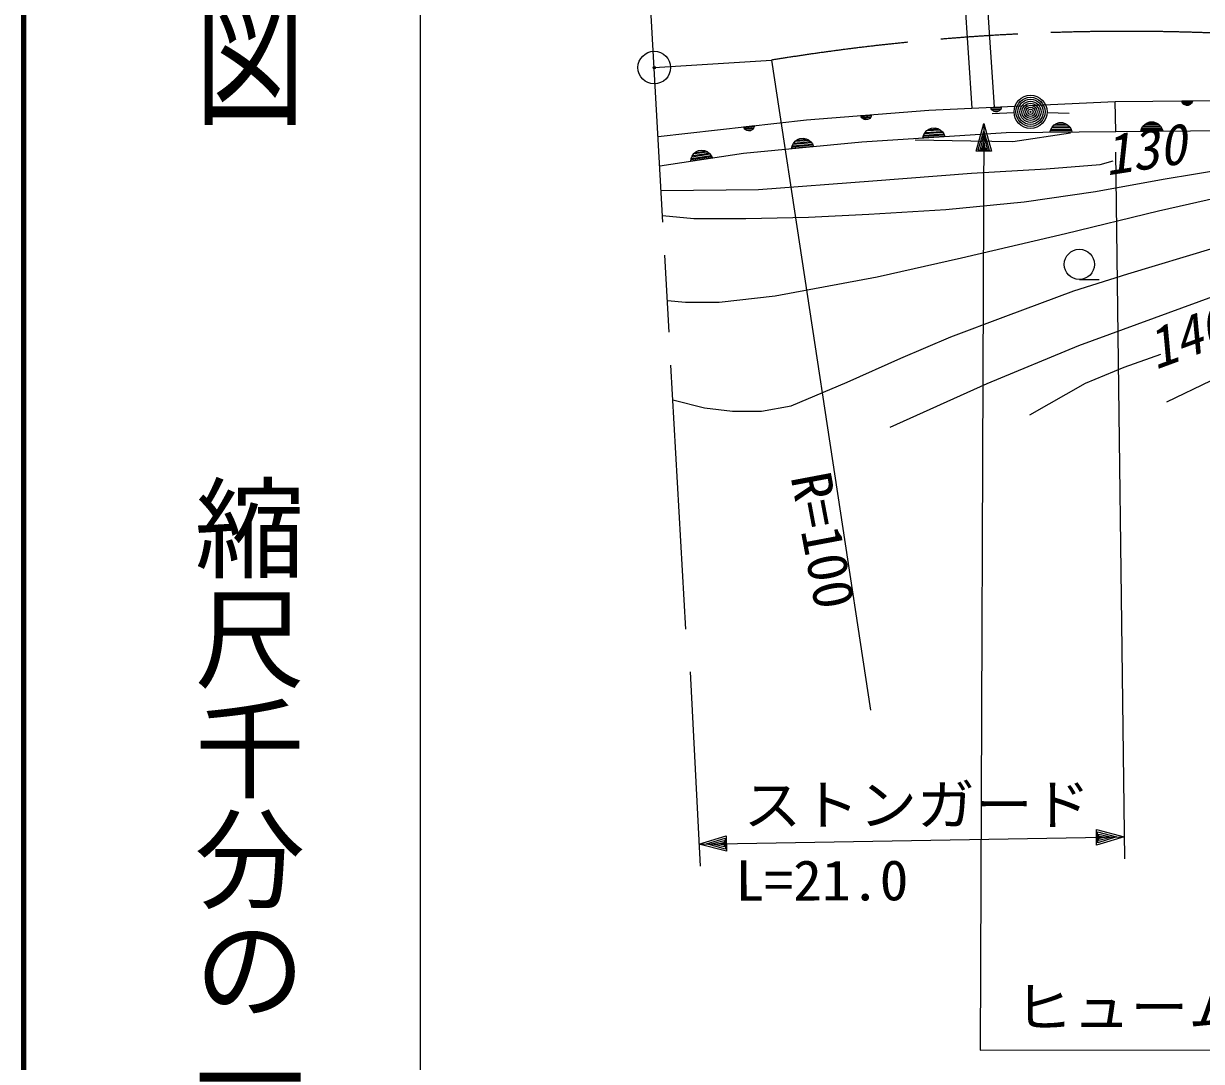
# Model space of a CAD drawing. Units: millimetres, scale not verified. Extents: x 40000 to 680000, y 20000 to 380000.
# Drawn here: x 40000 to 93471, y 264291 to 311407 of the extents above; entities that cross this region are included whole.
import ezdxf
from ezdxf.enums import TextEntityAlignment as Align

# ---------------------------------------------------------------- set-up
doc = ezdxf.new("R2010")
doc.units = ezdxf.units.MM
doc.header["$LTSCALE"] = 1000
doc.linetypes.add('CHAIN', pattern=[18.5, 12, -1.5, 3.5, -1.5])
for name, color, linetype, lineweight in [('M-BGD', 7, 'Continuous', 25), ('M-BMK', 2, 'CHAIN', 13), ('M-BMK-SRVR', 3, 'Continuous', 13), ('M-STR-HTXT', 7, 'Continuous', 13), ('M-TTL', 2, 'Continuous', 140), ('M-TTL-BAND', 7, 'Continuous', 25)]:
    doc.layers.add(name, color=color, linetype=linetype, lineweight=lineweight)
doc.layers.add('M-OTRS', color=6, linetype='Continuous')
doc.styles.add('@ＭＳ ゴシック', font='')
doc.styles.add('ＭＳ ゴシック', font='')
doc.styles.get('@ＭＳ ゴシック').set_extended_font_data('@MS Gothic')
doc.styles.get('ＭＳ ゴシック').set_extended_font_data('MS Gothic')

# ---------------------------------------------------------------- blocks, each defined once
blk = doc.blocks.new('BUHIN7')
at = {"color": 6, "linetype": 'Continuous', "lineweight": 25}
for radius in [0.05, 0.0437, 0.0375, 0.0312, 0.025, 0.0187, 0.0125, 0.0063]:
    blk.add_circle((0, 0), radius, dxfattribs=at)

msp = doc.modelspace()

# ---------------------------------------------------------------- linework, layer by layer
at = {"layer": 'M-BGD'}
for p, q in [((83069, 307565), (82626, 314158)), ((83624, 314216), (84068, 307612)), ((73953, 309746), (78441, 280233)), ((75538, 307042), (81100, 307471)), ((81100, 307471), (89215, 307857)), ((83903, 307602), (84402, 307625)), ((83925, 307543), (83903, 307602)), ((84384, 307584), (83924, 307563)), ((83958, 307494), (83925, 307543)), ((83946, 307524), (84366, 307543)), ((84010, 307447), (83958, 307494)), ((84338, 307502), (83978, 307485)), ((84020, 307447), (84300, 307460)), ((84310, 307461), (84261, 307428)), ((84357, 307513), (84310, 307461)), ((84385, 307564), (84357, 307513)), ((84402, 307625), (84385, 307564)), ((89215, 307857), (89559, 307866)), ((89559, 307866), (98226, 307958)), ((89589, 306510), (89559, 307866)), ((92576, 307898), (93076, 307903)), ((92596, 307838), (92576, 307898)), ((93056, 307863), (92596, 307858)), ((92627, 307789), (92596, 307838)), ((92617, 307819), (93037, 307823)), ((92677, 307739), (92627, 307789)), ((93007, 307783), (92647, 307779)), ((92728, 307710), (92677, 307739)), ((92687, 307739), (92967, 307742)), ((92788, 307690), (92728, 307710)), ((92908, 307712), (92748, 307710)), ((92868, 307691), (92788, 307690)), ((92928, 307712), (92868, 307691)), ((92977, 307742), (92928, 307712)), ((93027, 307793), (92977, 307742)), ((93056, 307843), (93027, 307793)), ((93076, 307903), (93056, 307843)), ((68807, 306278), (75538, 307042)), ((78001, 307232), (78499, 307270)), ((78025, 307174), (78001, 307232)), ((78482, 307229), (78024, 307194)), ((78059, 307126), (78025, 307174)), ((78047, 307155), (78465, 307188)), ((78113, 307080), (78059, 307126)), ((78439, 307145), (78080, 307118)), ((78165, 307054), (78113, 307080)), ((78123, 307081), (78402, 307102)), ((78226, 307039), (78165, 307054)), ((78344, 307068), (78185, 307056)), ((78306, 307045), (78226, 307039)), ((78364, 307070), (78306, 307045)), ((78412, 307103), (78364, 307070)), ((78458, 307157), (78412, 307103)), ((78484, 307209), (78458, 307157)), ((78499, 307270), (78484, 307209)), ((84963, 307360), (83964, 307308)), ((84061, 307419), (84010, 307447)), ((84122, 307402), (84061, 307419)), ((84241, 307427), (84081, 307420)), ((84202, 307406), (84122, 307402)), ((84261, 307428), (84202, 307406)), ((86461, 307375), (87461, 307343)), ((91011, 306904), (91130, 306945)), ((91130, 306945), (91290, 306946)), ((91290, 306946), (91411, 306907)), ((72682, 306718), (73179, 306774)), ((72708, 306661), (72682, 306718)), ((73163, 306732), (72706, 306680)), ((72744, 306614), (72708, 306661)), ((72731, 306643), (73148, 306690)), ((72799, 306570), (72744, 306614)), ((73123, 306647), (72765, 306607)), ((72852, 306546), (72799, 306570)), ((72809, 306571), (73087, 306603)), ((72914, 306533), (72852, 306546)), ((73031, 306566), (72872, 306548)), ((72994, 306542), (72914, 306533)), ((73051, 306569), (72994, 306542)), ((73097, 306604), (73051, 306569)), ((73141, 306659), (73097, 306604)), ((73166, 306712), (73141, 306659)), ((73179, 306774), (73166, 306712)), ((78053, 306033), (84600, 306467)), ((80860, 306340), (80913, 306443)), ((80879, 306341), (81758, 306399)), ((81734, 306458), (80895, 306402)), ((80913, 306443), (81006, 306550)), ((80951, 306466), (81670, 306514)), ((81006, 306550), (81102, 306616)), ((81606, 306569), (81007, 306530)), ((81102, 306616), (81219, 306664)), ((81103, 306596), (81502, 306623)), ((81219, 306664), (81378, 306675)), ((81378, 306675), (81501, 306643)), ((81501, 306643), (81605, 306589)), ((81605, 306589), (81711, 306496)), ((81711, 306496), (81777, 306400)), ((81777, 306400), (81825, 306283)), ((83237, 305618), (83591, 306867)), ((83337, 305668), (83590, 306517)), ((83590, 306517), (83837, 305666)), ((83591, 306867), (83937, 305616)), ((84600, 306467), (89589, 306510)), ((84914, 306048), (87525, 306440)), ((86594, 306484), (86633, 306605)), ((87594, 306493), (86594, 306484)), ((86633, 306605), (86692, 306705)), ((87554, 306553), (86634, 306545)), ((86653, 306605), (87533, 306613)), ((87513, 306672), (86673, 306665)), ((86692, 306705), (86792, 306806)), ((86732, 306726), (87452, 306732)), ((86792, 306806), (86891, 306867)), ((87392, 306791), (86792, 306786)), ((86891, 306867), (87011, 306908)), ((86891, 306847), (87291, 306850)), ((87011, 306908), (87171, 306909)), ((87171, 306909), (87291, 306870)), ((87291, 306870), (87391, 306811)), ((87391, 306811), (87492, 306712)), ((87492, 306712), (87553, 306613)), ((87553, 306613), (87594, 306493)), ((89589, 306510), (99343, 306602)), ((90714, 306521), (90753, 306641)), ((91714, 306530), (90714, 306521)), ((90753, 306641), (90812, 306742)), ((91674, 306590), (90754, 306581)), ((90773, 306641), (91653, 306650)), ((91633, 306709), (90793, 306702)), ((90812, 306742), (90911, 306843)), ((90852, 306762), (91572, 306769)), ((90911, 306843), (91011, 306904)), ((91511, 306828), (90912, 306823)), ((91011, 306884), (91411, 306887)), ((91411, 306907), (91511, 306848)), ((91511, 306848), (91612, 306749)), ((91612, 306749), (91673, 306650)), ((91673, 306650), (91714, 306530)), ((72675, 305522), (78053, 306033)), ((74895, 305854), (74945, 305959)), ((75816, 305881), (74900, 305794)), ((74915, 305856), (75791, 305939)), ((75765, 305997), (74929, 305917)), ((74945, 305959), (75035, 306068)), ((74983, 305983), (75700, 306051)), ((75035, 306068), (75129, 306137)), ((75634, 306105), (75037, 306048)), ((75129, 306137), (75245, 306188)), ((75131, 306117), (75529, 306155)), ((75245, 306188), (75404, 306203)), ((75404, 306203), (75527, 306175)), ((75527, 306175), (75632, 306125)), ((75632, 306125), (75741, 306035)), ((75741, 306035), (75810, 305941)), ((75810, 305941), (75862, 305825)), ((80471, 306123), (83005, 306086)), ((80828, 306217), (80860, 306340)), ((81825, 306283), (80828, 306217)), ((81781, 306341), (80864, 306280)), ((83005, 306086), (84914, 306048)), ((83437, 305718), (83589, 306317)), ((83537, 305767), (83588, 306017)), ((83588, 306017), (83637, 305767)), ((83589, 306317), (83737, 305716)), ((68881, 304947), (72675, 305522)), ((70305, 305284), (70350, 305392)), ((71224, 305363), (70314, 305225)), ((70325, 305287), (71195, 305419)), ((71166, 305475), (70336, 305349)), ((70350, 305392), (70434, 305506)), ((70386, 305418), (71098, 305526)), ((70434, 305506), (70523, 305580)), ((71030, 305576), (70437, 305486)), ((70523, 305580), (70636, 305638)), ((70526, 305560), (70922, 305620)), ((70636, 305638), (70794, 305662)), ((70794, 305662), (70919, 305640)), ((70919, 305640), (71027, 305596)), ((71027, 305596), (71141, 305512)), ((71141, 305512), (71215, 305422)), ((71215, 305422), (71273, 305309)), ((74866, 305730), (74895, 305854)), ((75862, 305825), (74866, 305730)), ((83937, 305616), (83237, 305618)), ((83837, 305666), (83337, 305668)), ((83737, 305716), (83437, 305718)), ((83637, 305767), (83537, 305767)), ((71273, 305309), (70284, 305159)), ((70284, 305159), (70305, 305284)), ((83028, 304621), (86419, 304819)), ((86419, 304819), (88874, 305016)), ((88874, 305016), (89458, 305172)), ((91727, 304336), (95094, 304900)), ((73364, 303873), (78547, 304267)), ((78547, 304267), (83028, 304621)), ((88664, 303787), (91727, 304336)), ((68944, 303832), (73364, 303873)), ((85421, 303317), (88664, 303787)), ((81867, 302971), (85421, 303317)), ((91515, 302905), (95082, 303706)), ((69008, 302689), (70425, 302556)), ((75632, 302623), (78376, 302750)), ((78376, 302750), (81867, 302971)), ((87297, 301870), (91515, 302905)), ((70425, 302556), (72795, 302558)), ((72795, 302558), (75632, 302623)), ((82583, 300768), (87297, 301870)), ((90135, 300052), (94045, 301220)), ((78747, 299902), (82583, 300768)), ((87677, 299267), (90135, 300052)), ((74118, 299040), (78747, 299902)), ((87930, 299792), (88830, 299792)), ((71584, 298759), (74118, 299040)), ((84585, 298117), (87677, 299267)), ((87906, 296788), (93984, 299015)), ((69225, 298830), (70048, 298758)), ((70048, 298758), (71584, 298759)), ((82091, 297192), (84585, 298117)), ((79822, 296218), (82091, 297192)), ((83738, 295070), (87906, 296788)), ((89964, 295808), (91620, 296394)), ((77389, 295135), (79822, 296218)), ((88211, 295076), (89964, 295808)), ((91903, 294237), (93917, 295196)), ((74846, 294060), (77389, 295135)), ((79335, 293079), (83738, 295070)), ((85676, 293638), (88211, 295076)), ((69477, 294329), (70905, 293957)), ((70905, 293957), (72177, 293808)), ((72177, 293808), (73499, 293809)), ((73499, 293809), (74846, 294060))]:
    msp.add_line(p, q, dxfattribs=at)
for centre, radius in [((85712, 307399), 750), ((85712, 307399), 660), ((85712, 307399), 570), ((85712, 307399), 480), ((85712, 307399), 390), ((85712, 307399), 300), ((85712, 307399), 210), ((85712, 307399), 120), ((85712, 307399), 30), ((87929, 300476), 684)]:
    msp.add_circle(centre, radius, dxfattribs=at)
at = {"layer": 'M-BMK'}
for p, q in [((70061, 283921), (67705, 325934)), ((68631, 309409), (73953, 309746))]:
    msp.add_line(p, q, dxfattribs=at)
msp.add_arc((90070, 211060), 99993, 85.09473, 99.27551, dxfattribs=at)
at = {"layer": 'M-BMK-SRVR', "lineweight": 25}
for radius in [742, 50]:
    msp.add_circle((68631, 309409), radius, dxfattribs=at)
at = {"layer": 'M-STR-HTXT'}
for p, q in [((83591, 306867), (83428, 264805)), ((89565, 305576), (89971, 273486)), ((70261, 281972), (70710, 273160)), ((70659, 274158), (71903, 274530)), ((70659, 274158), (89958, 274486)), ((71009, 274164), (71854, 274429)), ((71209, 274168), (71806, 274328)), ((71806, 274328), (71811, 274028)), ((71854, 274429), (71863, 273929)), ((71903, 274530), (71914, 273830)), ((88714, 274115), (88702, 274815)), ((88702, 274815), (89958, 274486)), ((89958, 274486), (88714, 274115)), ((88763, 274215), (88754, 274715)), ((88754, 274715), (89608, 274480)), ((89608, 274480), (88763, 274215)), ((88811, 274316), (88806, 274616)), ((88806, 274616), (89408, 274476)), ((89408, 274476), (88811, 274316)), ((88859, 274417), (88857, 274517)), ((88857, 274517), (89108, 274471)), ((89108, 274471), (88859, 274417)), ((71914, 273830), (70659, 274158)), ((71863, 273929), (71009, 274164)), ((71811, 274028), (71209, 274168)), ((71509, 274173), (71758, 274227)), ((71759, 274127), (71509, 274173)), ((71758, 274227), (71759, 274127)), ((83428, 264805), (104641, 264822))]:
    msp.add_line(p, q, dxfattribs=at)
at = {"layer": 'M-TTL'}
msp.add_line((40000, 380000), (40000, 20000), dxfattribs=at)
at = {"layer": 'M-TTL-BAND'}
msp.add_line((58000, 370000), (58000, 20000), dxfattribs=at)

# ---------------------------------------------------------------- block references
at = {"layer": 'M-OTRS', "xscale": 1000, "yscale": 1000}
msp.add_blockref('BUHIN7', (68631, 309409), dxfattribs=at)

# ---------------------------------------------------------------- texts
at = {"layer": 'M-BGD', "style": 'ＭＳ ゴシック', "oblique": 15}
for s, rotation, p in [('130', 8.8, (89246, 303963)), ('140', 20.3, (91566, 295161))]:
    msp.add_text(s, height=1833, rotation=rotation, dxfattribs=at).set_placement(p, align=Align.BOTTOM_LEFT)
at = {"layer": 'M-BGD', "style": 'ＭＳ ゴシック'}
msp.add_text('R=100', height=1833, rotation=280.7, dxfattribs=at).set_placement((74277, 290735), align=Align.BOTTOM_LEFT)
at = {"layer": 'M-STR-HTXT', "style": 'ＭＳ ゴシック', "width": 1.05}
for s, p in [('ストンガード', (72682, 274462)), ('L=21.0', (72318, 271041))]:
    msp.add_text(s, height=1833, rotation=0.1, dxfattribs=at).set_placement(p, align=Align.BOTTOM_LEFT)
msp.add_text('ヒューム管', height=1833, dxfattribs=at).set_placement((84995, 265282), align=Align.BOTTOM_LEFT)
at = {"layer": 'M-TTL-BAND', "style": '@ＭＳ ゴシック', "width": 1.4}
msp.add_text('平  面  図', height=3666, rotation=270, dxfattribs=at).set_placement((47277, 341475), align=Align.BOTTOM_LEFT)
at = {"layer": 'M-TTL-BAND', "style": '@ＭＳ ゴシック'}
msp.add_text('縮尺千分の一', height=3666, rotation=270, dxfattribs=at).set_placement((47277, 291030), align=Align.BOTTOM_LEFT)

doc.saveas('drawing.dxf')
